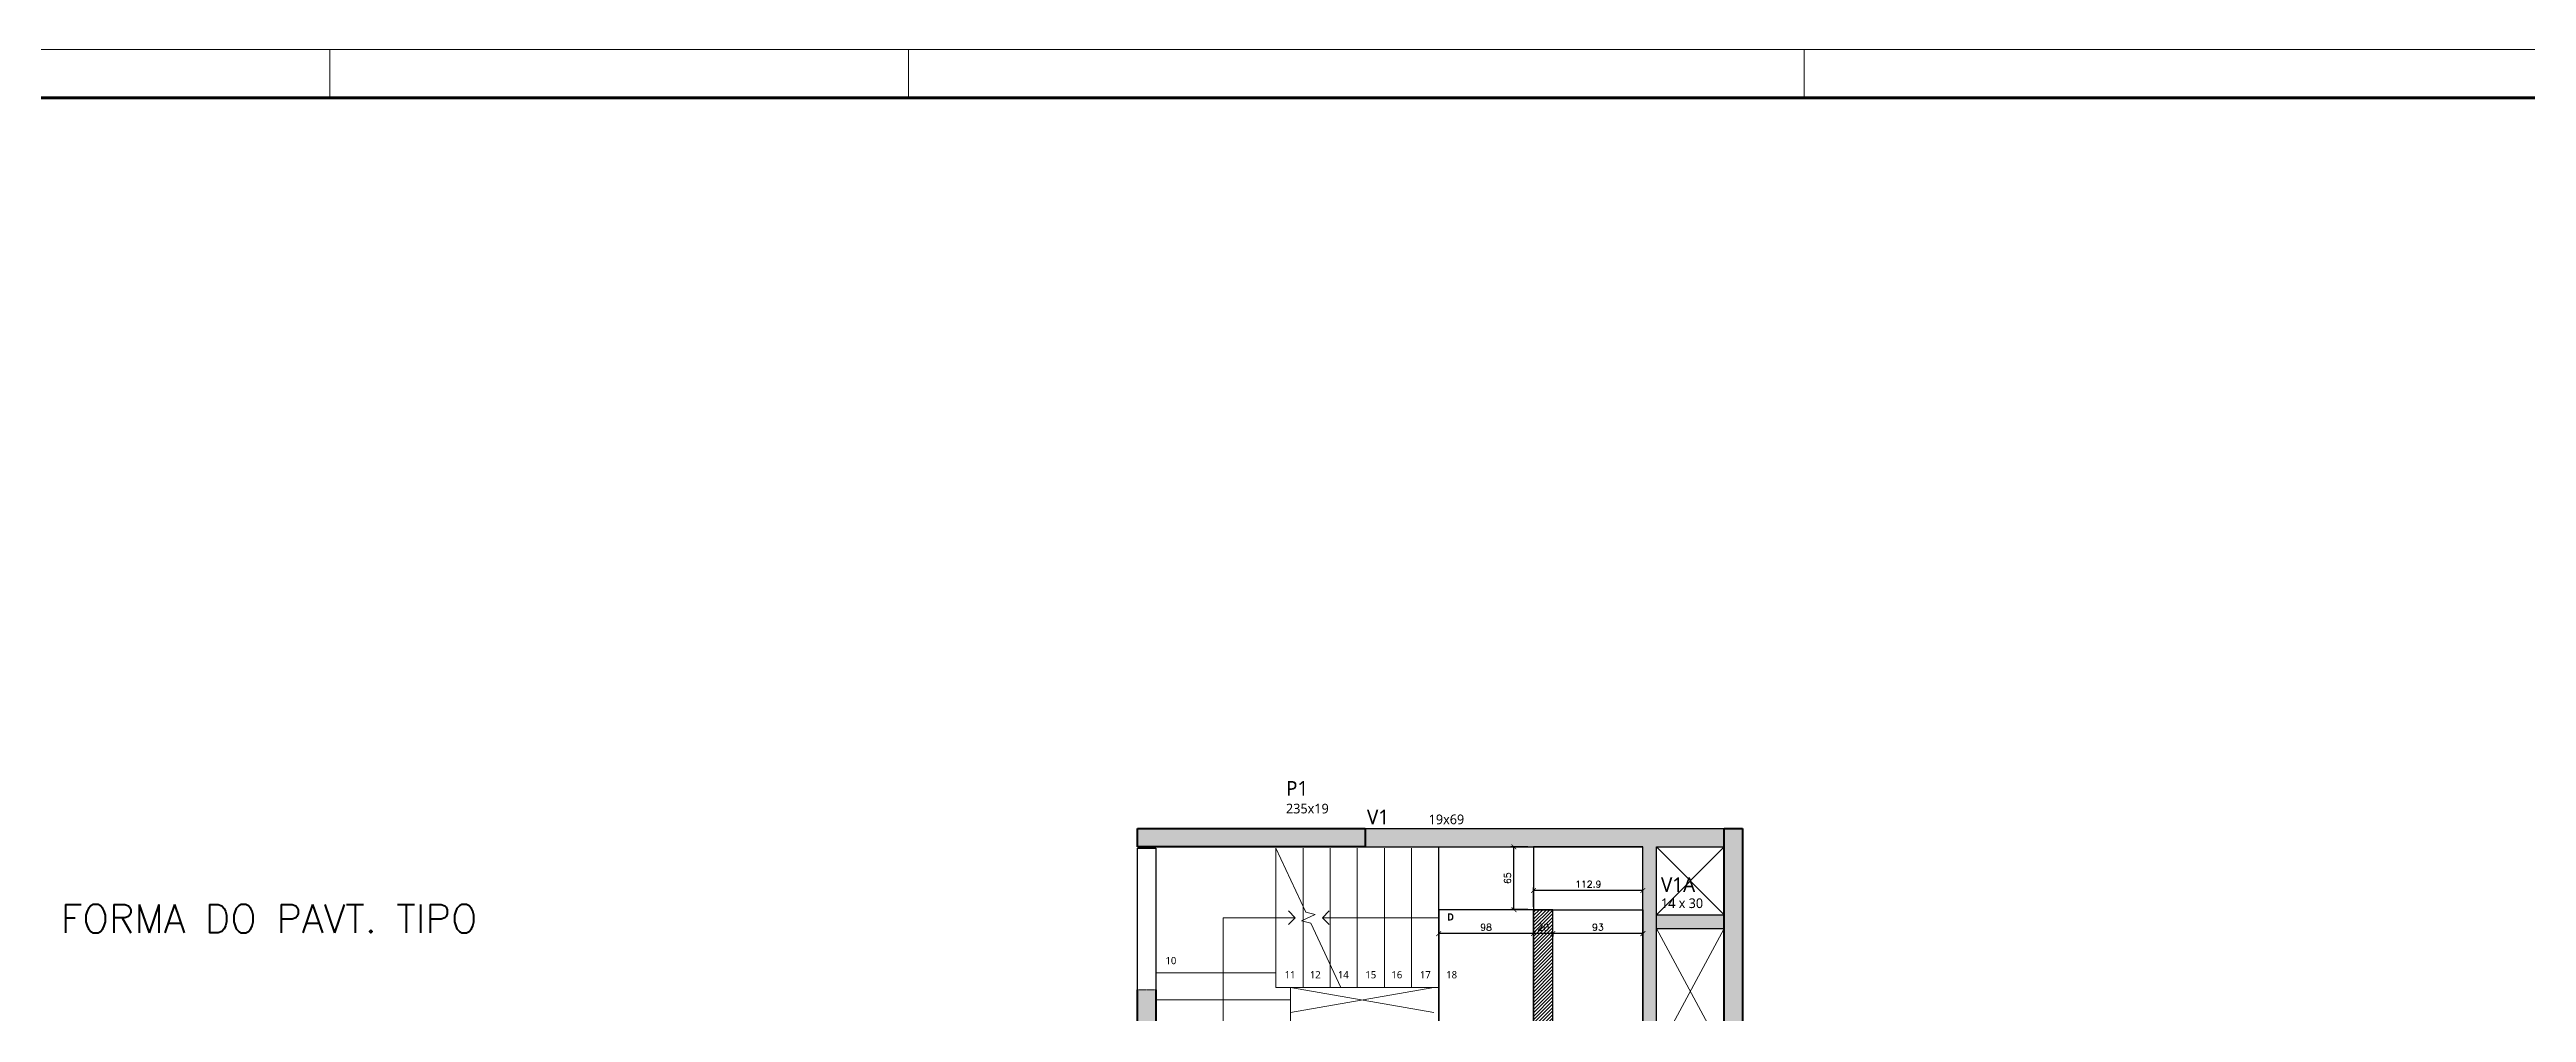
# Model space of a CAD drawing. Extents: x -29754 to -10774, y -8834 to 6017.
# Drawn here: x -24114 to -21556, y -5624 to -4629 of the extents above; entities that cross this region are included whole.
import ezdxf

# ---------------------------------------------------------------- set-up
doc = ezdxf.new("R2010")
doc.units = 0
doc.header["$PDMODE"] = 2
doc.header["$PDSIZE"] = 10
doc.linetypes.add('Projeção', pattern=[0.396875, 0.238125, -0.15875])
doc.linetypes.add('Traço', pattern=[0.635, 0.3175, -0.3175])
doc.layers.get('0').update_dxf_attribs({"lineweight": 13})
doc.layers.get('Defpoints').update_dxf_attribs({"lineweight": 13})
doc.layers.add('A-DETL', color=7, linetype='Continuous', lineweight=18, true_color=0x00a600)
for name, color, linetype in [('Cota', 4, 'Continuous'), ('Faixa Reesc', 8, 'Continuous'), ('Painéis', 200, 'Continuous')]:
    doc.layers.add(name, color=color, linetype=linetype)
for name, color, linetype, lineweight in [('G-ANNO-TEXT', 7, 'Continuous', 9), ('S-BEAM', 7, 'Continuous', 18), ('S-BEAM-IDEN', 7, 'Continuous', 9), ('S-COLS', 7, 'Continuous', 18), ('S-COLS-HDLN', 7, 'Traço', 18), ('S-COLS-IDEN', 7, 'Continuous', 9), ('S-STRS', 7, 'Continuous', 18), ('S-STRS-MBND', 7, 'Continuous', 18), ('texto de viga', 7, 'Continuous', 13)]:
    doc.layers.add(name, color=color, linetype=linetype, lineweight=lineweight)
doc.styles.add('Gadugi', font='gadugi.ttf', dxfattribs={"height": 15})
doc.styles.add('Gadugi_1', font='gadugi.ttf', dxfattribs={"height": 10})
doc.styles.add('Gadugi_3', font='gadugi.ttf', dxfattribs={"height": 7.5})
doc.styles.add('Gadugi_B', font='gadugib.ttf', dxfattribs={"height": 7.5})
doc.styles.add('ROMANS', font='romans.shx')
doc.dimstyles.new('Cota Paínel', dxfattribs={"dimtxt": 7, "dimasz": 5, "dimexe": 3, "dimexo": 3, "dimgap": 3, "dimtad": 1, "dimdec": 1, "dimzin": 12, "dimdsep": 46, "dimtxsty": 'ROMANS', "dimblk": 'ARCHTICK', "dimcen": 0, "dimclrd": 4, "dimclre": 4, "dimclrt": 1, "dimadec": 1, "dimazin": 3, "dimtfac": 1, "dimtdec": 1, "dimtmove": 0, "dimatfit": 3, "dimldrblk": 'OBLIQUE', "dimfxl": 1, "dimtolj": 1, "dimtzin": 12, "dimarcsym": 0})

# ---------------------------------------------------------------- blocks, each defined once
blk = doc.blocks.new('_ArchTick')
at = {"color": 0, "linetype": 'ByBlock', "const_width": 0.15}
blk.add_lwpolyline([(-0.5, -0.5), (0.5, 0.5)], dxfattribs=at)
blk = doc.blocks.new('*D410')
at = {"layer": 'Cota', "color": 4, "lineweight": -2, "transparency": 16777216}
for p, q in [((-22587.7, -5453.1), (-22605, -5453.1)), ((-22602, -5518.1), (-22602, -5453.1)), ((-22587.7, -5518.1), (-22605, -5518.1))]:
    blk.add_line(p, q, dxfattribs=at)
at = {"layer": 'Defpoints', "color": 0, "transparency": 16777216}
for p in [(-22602, -5453.1), (-22584.7, -5453.1), (-22584.7, -5518.1)]:
    blk.add_point(p, dxfattribs=at)
at = {"layer": 'Cota', "color": 4, "lineweight": -2, "transparency": 16777216, "xscale": 5, "yscale": 5, "zscale": 5}
for p, rotation in [((-22602, -5453.1), 90), ((-22602, -5518.1), 270)]:
    blk.add_blockref('_ArchTick', p, dxfattribs=dict(at, rotation=rotation))
at = {"layer": 'Cota', "color": 1, "transparency": 16777216, "insert": (-22608.5, -5485.6), "char_height": 7, "attachment_point": 5, "rotation": 90, "style": 'ROMANS'}
blk.add_mtext('\\A1;65', dxfattribs=at)
blk = doc.blocks.new('_OBLIQUE')
at = {"color": 0, "linetype": 'ByBlock', "lineweight": -2}
for p, q in [((0, 0), (-1, 0)), ((-0.5, -0.5), (0.5, 0.5))]:
    blk.add_line(p, q, dxfattribs=at)
blk = doc.blocks.new('*D411')
at = {"layer": 'Cota', "color": 4, "lineweight": -2, "transparency": 16777216}
for p, q in [((-22581.7, -5515.1), (-22581.7, -5495.3)), ((-22468.8, -5498.3), (-22581.7, -5498.3)), ((-22468.8, -5515.1), (-22468.8, -5495.3))]:
    blk.add_line(p, q, dxfattribs=at)
at = {"layer": 'Defpoints', "color": 0, "transparency": 16777216}
for p in [(-22581.7, -5498.3), (-22581.7, -5518.1), (-22468.8, -5518.1)]:
    blk.add_point(p, dxfattribs=at)
at = {"layer": 'Cota', "color": 4, "lineweight": -2, "transparency": 16777216, "xscale": 5, "yscale": 5, "zscale": 5, "rotation": 180}
blk.add_blockref('_ArchTick', (-22581.7, -5498.3), dxfattribs=at)
at = {"layer": 'Cota', "color": 4, "lineweight": -2, "transparency": 16777216, "xscale": 5, "yscale": 5, "zscale": 5}
blk.add_blockref('_ArchTick', (-22468.8, -5498.3), dxfattribs=at)
at = {"layer": 'Cota', "color": 1, "transparency": 16777216, "insert": (-22525.2, -5491.8), "char_height": 7, "attachment_point": 5, "style": 'ROMANS'}
blk.add_mtext('\\A1;112.9', dxfattribs=at)
blk = doc.blocks.new('*D351')
at = {"layer": 'Cota', "color": 4, "lineweight": -2, "transparency": 16777216}
for p, q in [((-22561.7, -5541.8), (-22561.7, -5545.8)), ((-22468.7, -5542.8), (-22561.7, -5542.8)), ((-22468.7, -5541.8), (-22468.7, -5545.8))]:
    blk.add_line(p, q, dxfattribs=at)
at = {"layer": 'Defpoints', "color": 0, "transparency": 16777216}
for p in [(-22561.7, -5538.8), (-22561.7, -5542.8), (-22468.7, -5538.8)]:
    blk.add_point(p, dxfattribs=at)
at = {"layer": 'Cota', "color": 4, "lineweight": -2, "transparency": 16777216, "xscale": 5, "yscale": 5, "zscale": 5, "rotation": 180}
blk.add_blockref('_ArchTick', (-22561.7, -5542.8), dxfattribs=at)
at = {"layer": 'Cota', "color": 4, "lineweight": -2, "transparency": 16777216, "xscale": 5, "yscale": 5, "zscale": 5}
blk.add_blockref('_ArchTick', (-22468.7, -5542.8), dxfattribs=at)
at = {"layer": 'Cota', "color": 1, "transparency": 16777216, "insert": (-22515.2, -5536.3), "char_height": 7, "attachment_point": 5, "style": 'ROMANS'}
blk.add_mtext('\\A1;93', dxfattribs=at)
blk = doc.blocks.new('*D352')
at = {"layer": 'Cota', "color": 4, "lineweight": -2, "transparency": 16777216}
for p, q in [((-22581.7, -5521.1), (-22581.7, -5545.8)), ((-22561.7, -5542.8), (-22581.7, -5542.8)), ((-22561.7, -5541.8), (-22561.7, -5545.8))]:
    blk.add_line(p, q, dxfattribs=at)
at = {"layer": 'Defpoints', "color": 0, "transparency": 16777216}
for p in [(-22581.7, -5518.1), (-22581.7, -5542.8), (-22561.7, -5538.8)]:
    blk.add_point(p, dxfattribs=at)
at = {"layer": 'Cota', "color": 4, "lineweight": -2, "transparency": 16777216, "xscale": 5, "yscale": 5, "zscale": 5, "rotation": 180}
blk.add_blockref('_ArchTick', (-22581.7, -5542.8), dxfattribs=at)
at = {"layer": 'Cota', "color": 4, "lineweight": -2, "transparency": 16777216, "xscale": 5, "yscale": 5, "zscale": 5}
blk.add_blockref('_ArchTick', (-22561.7, -5542.8), dxfattribs=at)
at = {"layer": 'Cota', "color": 1, "transparency": 16777216, "insert": (-22571.7, -5536.3), "char_height": 7, "attachment_point": 5, "style": 'ROMANS'}
blk.add_mtext('\\A1;20', dxfattribs=at)
blk = doc.blocks.new('*D353')
at = {"layer": 'Cota', "color": 4, "lineweight": -2, "transparency": 16777216}
for p, q in [((-22679.7, -5521.1), (-22679.7, -5545.8)), ((-22581.7, -5521.1), (-22581.7, -5545.8)), ((-22581.7, -5542.8), (-22679.7, -5542.8))]:
    blk.add_line(p, q, dxfattribs=at)
at = {"layer": 'Defpoints', "color": 0, "transparency": 16777216}
for p in [(-22679.7, -5518.1), (-22581.7, -5518.1), (-22679.7, -5542.8)]:
    blk.add_point(p, dxfattribs=at)
at = {"layer": 'Cota', "color": 4, "lineweight": -2, "transparency": 16777216, "xscale": 5, "yscale": 5, "zscale": 5, "rotation": 180}
blk.add_blockref('_ArchTick', (-22679.7, -5542.8), dxfattribs=at)
at = {"layer": 'Cota', "color": 4, "lineweight": -2, "transparency": 16777216, "xscale": 5, "yscale": 5, "zscale": 5}
blk.add_blockref('_ArchTick', (-22581.7, -5542.8), dxfattribs=at)
at = {"layer": 'Cota', "color": 1, "transparency": 16777216, "insert": (-22630.7, -5536.3), "char_height": 7, "attachment_point": 5, "style": 'ROMANS'}
blk.add_mtext('\\A1;98', dxfattribs=at)
blk = doc.blocks.new('*U3')
at = {"color": 7}
for p, q in [((-8495, 8310), (-8495, 8210)), ((-7300, 8310), (-7300, 8210)), ((-5450, 8310), (-5450, 8210))]:
    blk.add_line(p, q, dxfattribs=at)
blk.add_lwpolyline([(-11790, 8310), (-11790, -100), (100, -100), (100, 8310)], close=True, dxfattribs=at)
at = {"color": 7, "const_width": 6}
blk.add_lwpolyline([(-11540, 8210), (-11540, 0), (0, 0), (0, 8210)], close=True, dxfattribs=at)

msp = doc.modelspace()

# ---------------------------------------------------------------- hatches: boundary and pattern name
at = {"layer": 'Faixa Reesc'}
h = msp.add_hatch(dxfattribs=at)
h.set_pattern_fill('ANSI31', color=256, scale=0.8)
h.set_pattern_definition([(45, (-26255.0835, -36267.693), (-1.79605122, 1.79605122), [])])
h.paths.add_polyline_path([(-22561.68, -5762.13), (-22561.68, -5518.13), (-22581.68, -5518.13), (-22581.68, -5762.13)])
at = {"layer": 'S-BEAM', "true_color": 0xa7d7e1}
for points in [[(-22454.76, -5453.13), (-22384.76, -5453.13), (-22384.76, -5434.13), (-22755.76, -5434.13), (-22755.76, -5453.13), (-22468.76, -5453.13)], [(-22454.76, -5762.13), (-22454.76, -5453.13), (-22468.76, -5453.13), (-22468.76, -5762.13)], [(-22454.76, -5537.63), (-22384.76, -5537.63), (-22384.76, -5523.63), (-22454.76, -5523.63)]]:
    msp.add_hatch(color=9, dxfattribs=at).paths.add_polyline_path(points, flags=0)
at = {"layer": 'S-COLS', "true_color": 0x808080}
for points in [[(-22755.76, -5453.13), (-22755.76, -5434.13), (-22990.76, -5434.13), (-22990.76, -5453.13)], [(-22400.76, -5717.63), (-22365.76, -5717.63), (-22365.76, -5434.13), (-22384.76, -5434.13), (-22384.76, -5667.63), (-22419.76, -5667.63), (-22419.76, -5717.63)], [(-22971.76, -5781.13), (-22755.76, -5781.13), (-22755.76, -5762.13), (-22971.76, -5762.13), (-22971.76, -5601.13), (-22990.76, -5601.13), (-22990.76, -5781.13)]]:
    msp.add_hatch(color=8, dxfattribs=at).paths.add_polyline_path(points, flags=0)

# ---------------------------------------------------------------- linework, layer by layer
at = {"layer": 'A-DETL', "linetype": 'Continuous'}
for p, q in [((-22679.76, -5454.4), (-22679.76, -5763.4)), ((-22827.76, -5526.4), (-22834.83, -5519.33)), ((-22799.76, -5526.4), (-22792.69, -5519.33)), ((-22902.26, -5693.9), (-22902.26, -5526.4)), ((-22902.26, -5526.4), (-22827.76, -5526.4)), ((-22827.76, -5526.4), (-22834.83, -5533.48)), ((-22679.76, -5526.4), (-22799.76, -5526.4)), ((-22799.76, -5526.4), (-22792.69, -5533.48)), ((-22684.76, -5598.4), (-22832.76, -5624.4)), ((-22832.76, -5598.4), (-22684.76, -5624.4))]:
    msp.add_line(p, q, dxfattribs=at)
at = {"layer": 'A-DETL', "color": 7}
for p, q in [((-22454.76, -5453.13), (-22384.76, -5523.63)), ((-22384.76, -5453.13), (-22454.76, -5523.63)), ((-22384.76, -5537.63), (-22454.76, -5667.63)), ((-22454.76, -5537.63), (-22384.76, -5667.63))]:
    msp.add_line(p, q, dxfattribs=at)
at = {"layer": 'Painéis'}
for points in [[(-22581.68, -5518.13), (-22679.68, -5518.13), (-22679.68, -5453.13), (-22581.68, -5453.13)], [(-22581.68, -5518.13), (-22468.76, -5518.13), (-22468.76, -5453.13), (-22581.68, -5453.13)], [(-22679.68, -5762.13), (-22581.68, -5762.13), (-22581.68, -5518.13), (-22679.68, -5518.13)], [(-22581.68, -5518.13), (-22581.68, -5762.13), (-22561.68, -5762.13), (-22561.68, -5518.13)], [(-22561.68, -5518.13), (-22468.76, -5518.13), (-22468.76, -5762.13), (-22561.68, -5762.13)]]:
    msp.add_lwpolyline(points, close=True, dxfattribs=at)
at = {"layer": 'S-BEAM', "lineweight": 25}
for p, q in [((-22755.76, -5434.13), (-22384.76, -5434.13)), ((-22990.76, -5454.4), (-22971.76, -5454.4)), ((-22990.76, -5601.13), (-22990.76, -5454.4)), ((-22971.76, -5454.4), (-22971.76, -5601.13)), ((-22755.76, -5453.13), (-22468.76, -5453.13)), ((-22468.76, -5762.13), (-22468.76, -5453.13)), ((-22454.76, -5453.13), (-22384.76, -5453.13)), ((-22454.76, -5762.13), (-22454.76, -5453.13)), ((-22454.76, -5523.63), (-22384.76, -5523.63)), ((-22454.76, -5537.63), (-22384.76, -5537.63))]:
    msp.add_line(p, q, dxfattribs=at)
at = {"layer": 'S-COLS', "lineweight": 50}
for p, q in [((-22990.76, -5453.13), (-22990.76, -5434.13)), ((-22990.76, -5434.13), (-22755.76, -5434.13)), ((-22755.76, -5434.13), (-22755.76, -5453.13)), ((-22384.76, -5667.63), (-22384.76, -5434.13)), ((-22384.76, -5434.13), (-22365.76, -5434.13)), ((-22365.76, -5434.13), (-22365.76, -5717.63)), ((-22755.76, -5453.13), (-22990.76, -5453.13)), ((-22990.76, -5781.13), (-22990.76, -5601.13)), ((-22971.76, -5601.13), (-22971.76, -5762.13))]:
    msp.add_line(p, q, dxfattribs=at)
at = {"layer": 'S-COLS-HDLN'}
msp.add_line((-22990.76, -5601.13), (-22971.76, -5601.13), dxfattribs=at)
at = {"layer": 'S-STRS', "lineweight": 18}
for p, q in [((-22847.76, -5454.42), (-22847.76, -5598.4)), ((-22819.76, -5454.4), (-22819.76, -5514.44)), ((-22791.76, -5454.4), (-22791.76, -5574.49)), ((-22763.76, -5454.4), (-22763.76, -5598.4)), ((-22735.76, -5454.4), (-22735.76, -5598.4)), ((-22707.76, -5454.4), (-22707.76, -5598.4)), ((-22819.76, -5514.46), (-22819.76, -5529)), ((-22819.76, -5529), (-22819.76, -5530.07)), ((-22819.76, -5530.07), (-22819.76, -5598.4)), ((-22791.76, -5574.51), (-22791.76, -5598.4)), ((-22971.76, -5583.4), (-22847.76, -5583.4)), ((-22847.76, -5598.4), (-22819.76, -5598.4)), ((-22832.76, -5611.4), (-22832.76, -5598.4)), ((-22819.76, -5598.4), (-22791.76, -5598.4)), ((-22791.76, -5598.4), (-22780.61, -5598.4)), ((-22780.61, -5598.4), (-22763.76, -5598.4)), ((-22763.76, -5598.4), (-22735.76, -5598.4)), ((-22735.76, -5598.4), (-22707.76, -5598.4)), ((-22707.76, -5598.4), (-22679.76, -5598.4)), ((-22971.76, -5611.4), (-22832.76, -5611.4)), ((-22832.76, -5639.4), (-22832.76, -5611.4))]:
    msp.add_line(p, q, dxfattribs=at)
at = {"layer": 'S-STRS', "linetype": 'Projeção', "lineweight": 18}
for p, q in [((-22847.76, -5454.42), (-22847.76, -5598.4)), ((-22819.76, -5454.4), (-22819.76, -5514.44)), ((-22791.76, -5454.4), (-22791.76, -5574.49)), ((-22763.76, -5454.4), (-22763.76, -5598.4)), ((-22735.76, -5454.4), (-22735.76, -5598.4)), ((-22707.76, -5454.4), (-22707.76, -5598.4)), ((-22819.76, -5514.46), (-22819.76, -5529)), ((-22819.76, -5529), (-22819.76, -5530.07)), ((-22819.76, -5530.07), (-22819.76, -5598.4)), ((-22791.76, -5574.51), (-22791.76, -5598.4)), ((-22971.76, -5583.4), (-22847.76, -5583.4)), ((-22971.76, -5611.4), (-22832.76, -5611.4))]:
    msp.add_line(p, q, dxfattribs=at)
at = {"layer": 'S-STRS-MBND'}
for p, q in [((-22816.83, -5520.74), (-22847.76, -5454.4)), ((-22821.27, -5529.71), (-22807.11, -5523.1)), ((-22807.11, -5523.1), (-22816.83, -5520.74)), ((-22811.55, -5532.07), (-22821.27, -5529.71)), ((-22780.61, -5598.4), (-22811.55, -5532.07))]:
    msp.add_line(p, q, dxfattribs=at)

# ---------------------------------------------------------------- block references
at = {"xscale": 0.5, "yscale": 0.5, "zscale": 0.5}
msp.add_blockref('*U3', (-19577.2, -8784.13), dxfattribs=at)

# ---------------------------------------------------------------- texts
at = {"layer": 'G-ANNO-TEXT', "char_height": 7.5, "attachment_point": 1}
for s, insert, width, style in [('\\fGadugi|b1|i0|c0|p34|;D', (-22671.03, -5521.92), 9.6203, 'Gadugi_B'), ('10', (-22961.81, -5567.01), 13.6287, 'Gadugi_3'), ('11', (-22838.72, -5581.62), 13.6287, 'Gadugi_3'), ('12', (-22812.71, -5581.62), 13.6287, 'Gadugi_3'), ('14', (-22783.78, -5581.62), 13.6287, 'Gadugi_3'), ('15', (-22755.36, -5581.62), 13.6287, 'Gadugi_3'), ('16', (-22728.47, -5581.62), 13.6287, 'Gadugi_3'), ('17', (-22699.03, -5581.62), 13.6287, 'Gadugi_3'), ('18', (-22671.86, -5581.62), 13.6287, 'Gadugi_3')]:
    msp.add_mtext(s, dxfattribs=dict(at, insert=insert, width=width, style=style))
at = {"layer": 'S-BEAM-IDEN', "attachment_point": 1}
for s, insert, char_height, width, style in [('V1', (-22753.72, -5414.79), 15, 30.0633, 'Gadugi_1'), ('19x69', (-22690.02, -5419.82), 10, 44.8945, 'Gadugi'), ('V1A', (-22450.11, -5484.81), 15, 46.4979, 'Gadugi_1'), ('14 x 30', (-22450.06, -5506.45), 10, 54.5147, 'Gadugi')]:
    msp.add_mtext(s, dxfattribs=dict(at, insert=insert, char_height=char_height, width=width, style=style))
at = {"layer": 'S-COLS-IDEN', "attachment_point": 1}
for s, insert, char_height, width, style in [('P1', (-22837.35, -5385.14), 15, 28.4599, 'Gadugi_1'), ('235x19', (-22837.35, -5408.63), 10, 54.1139, 'Gadugi')]:
    msp.add_mtext(s, dxfattribs=dict(at, insert=insert, char_height=char_height, width=width, style=style))
at = {"layer": 'texto de viga', "linetype": 'Continuous', "insert": (-24103, -5512.74), "char_height": 29.2134, "width": 1806.8189, "attachment_point": 1, "style": 'ROMANS'}
msp.add_mtext('FORMA DO PAVT. TIPO', dxfattribs=at)

# ---------------------------------------------------------------- dimensions: what is measured, and where the dimension line sits
at = {"layer": 'Cota'}
dim = msp.add_linear_dim(base=(-22602.05, -5453.13), p1=(-22584.68, -5518.13), p2=(-22584.68, -5453.13), angle=90, dimstyle='Cota Paínel', override={"dimarcsym": 2}, dxfattribs=at)
dim.commit()
dim.dimension.update_dxf_attribs({"geometry": '*D410', "text_midpoint": (-22608.55, -5485.63)})
for base, p1, p2, override, picture, middle in [((-22581.68, -5498.31), (-22468.76, -5518.13), (-22581.68, -5518.13), {"dimarcsym": 2}, '*D411', (-22525.22, -5491.81)), ((-22679.68, -5542.83), (-22581.68, -5518.13), (-22679.68, -5518.13), {"dimtmove": 1, "dimarcsym": 2}, '*D353', (-22630.68, -5536.33)), ((-22581.68, -5542.83), (-22561.68, -5538.83), (-22581.68, -5518.13), {"dimtmove": 1, "dimarcsym": 2}, '*D352', (-22571.68, -5536.33)), ((-22561.68, -5542.83), (-22468.68, -5538.83), (-22561.68, -5538.83), {"dimarcsym": 2}, '*D351', (-22515.18, -5536.33))]:
    dim = msp.add_linear_dim(base=base, p1=p1, p2=p2, dimstyle='Cota Paínel', override=override, dxfattribs=at)
    dim.commit()
    dim.dimension.update_dxf_attribs({"geometry": picture, "text_midpoint": middle})

doc.saveas('drawing.dxf')
